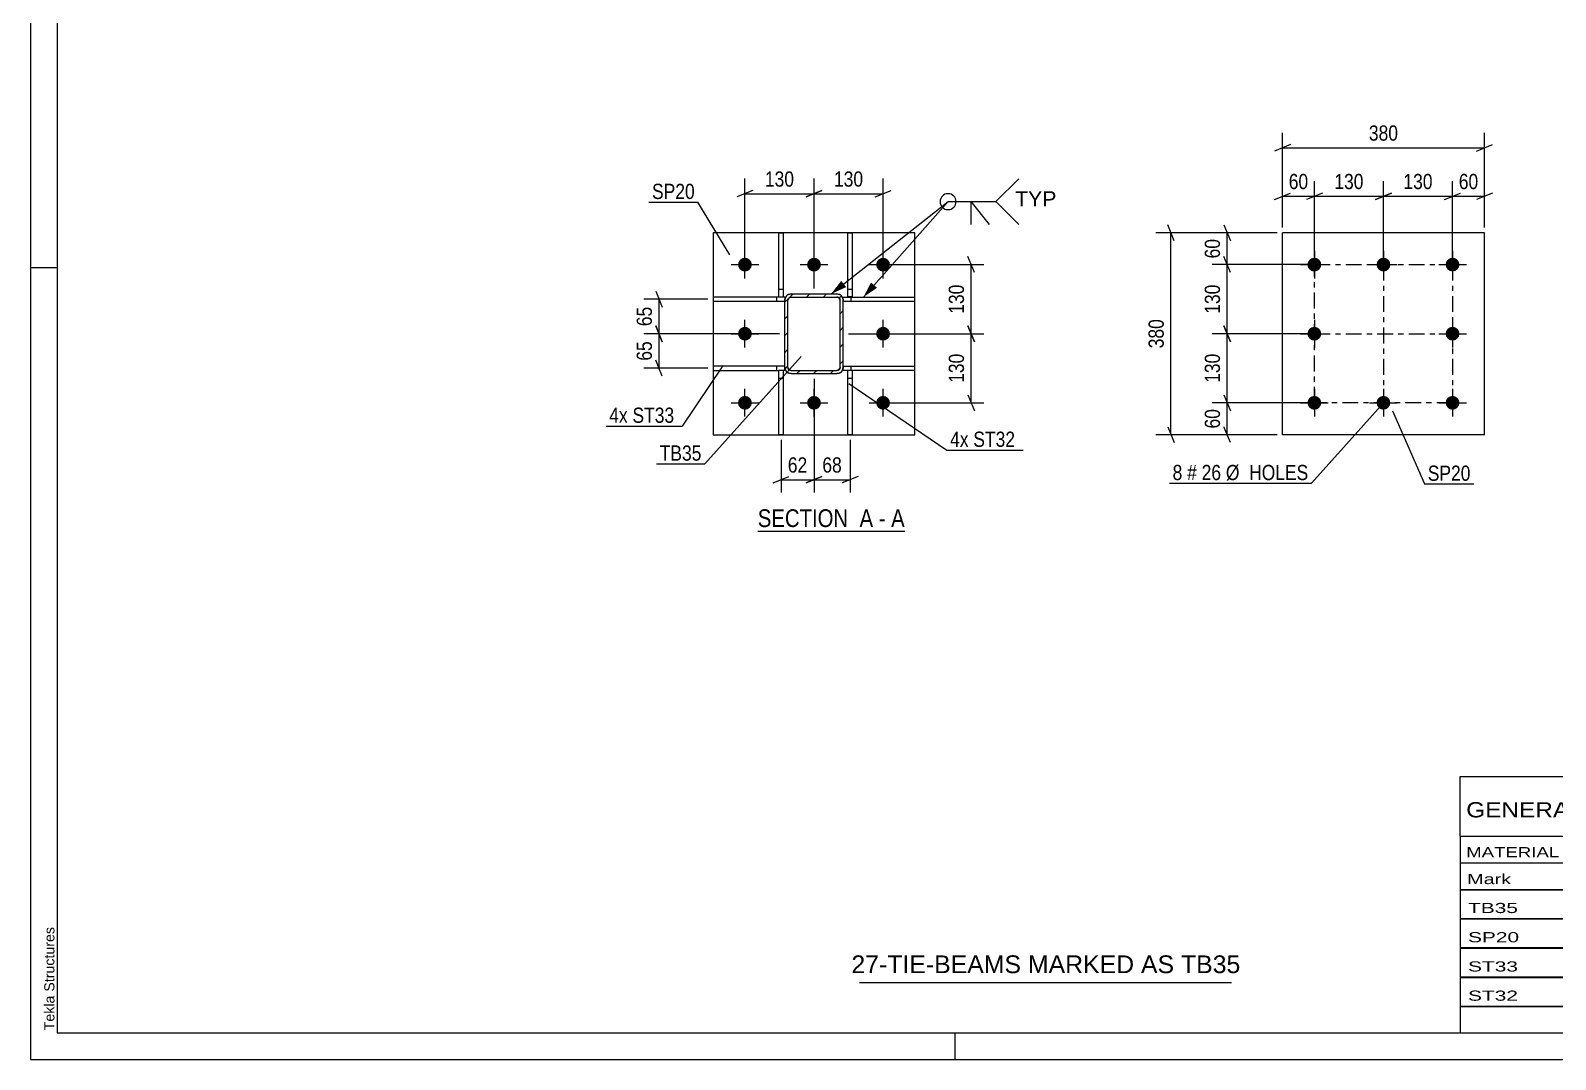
# Model space of a CAD drawing. Header units: millimetres. Extents: x 0 to 594, y 0 to 420.
# Drawn here: x 0 to 287, y 0 to 193.6 of the extents above; entities that cross this region are included whole.
import ezdxf

# ---------------------------------------------------------------- set-up
doc = ezdxf.new("R2010")
doc.units = ezdxf.units.MM
doc.linetypes.add('DXK_LINE_DOT2', pattern=[3.9198, 1.9599, -1.9599])
doc.linetypes.add('DXK_LINE_DOT3', pattern=[5.9187, 2.979, -0.9799, 0.9799, -0.9799])
doc.styles.add('Arial', font='ARIAL.TTF', dxfattribs={"height": 0.2})
doc.styles.add('Arial Narrow', font='ARIALN.TTF', dxfattribs={"height": 0.2})

# ---------------------------------------------------------------- blocks, each defined once
blk = doc.blocks.new('Unknown-580568547-1163')
at = {"color": 5, "linetype": 'Continuous'}
for p, q in [((0, 420), (0, 0)), ((5, 415), (5, 5)), ((5, 149), (0, 149)), ((5, 5), (589, 5)), ((174, 0), (174, 5)), ((0, 0), (594, 0))]:
    blk.add_line(p, q, dxfattribs=at)
at = {"color": 174, "linetype": 'Continuous', "style": 'Arial'}
blk.add_text('Tekla Structures', height=1.9102, rotation=90, dxfattribs=at).set_placement((4.5, 5.5))
blk = doc.blocks.new('Unknown-580568547-13 - 1405')
at = {"color": 6, "linetype": 'Continuous'}
blk.add_line((136.85, 99.45), (164.49, 99.45), dxfattribs=at)
at = {"color": 0, "linetype": 'Continuous'}
blk.add_wipeout([(154.95, 100.2), (154.95, 103.7), (136.85, 103.7), (136.85, 100.2)], dxfattribs=at)
at = {"color": 7, "linetype": 'Continuous', "style": 'Arial Narrow'}
blk.add_text('SECTION ', height=3.34, dxfattribs=at).set_placement((136.85, 100.2))
at = {"color": 0, "linetype": 'Continuous'}
blk.add_wipeout([(158.56, 100.2), (158.56, 103.7), (156, 103.7), (156, 100.2)], dxfattribs=at)
blk.add_wipeout([(160.89, 100.2), (160.89, 103.7), (159.61, 103.7), (159.61, 100.2)], dxfattribs=at)
at = {"color": 7, "linetype": 'Continuous', "style": 'Arial Narrow'}
blk.add_text('A', height=3.34, dxfattribs=at).set_placement((156, 100.2))
at = {"color": 0, "linetype": 'Continuous'}
blk.add_wipeout([(164.49, 100.2), (164.49, 103.7), (161.94, 103.7), (161.94, 100.2)], dxfattribs=at)
at = {"color": 7, "linetype": 'Continuous', "style": 'Arial Narrow'}
for s, p in [('A', (161.94, 100.2)), ('-', (159.61, 100.2))]:
    blk.add_text(s, height=3.34, dxfattribs=at).set_placement(p)
blk = doc.blocks.new('Part-580568547-1466 - 1405')
at = {"color": 2, "linetype": 'Continuous'}
for p, q in [((141.93, 143.48), (128.43, 143.48)), ((128.43, 143.48), (128.43, 142.68)), ((128.43, 142.68), (141.93, 142.68)), ((141.93, 143.48), (141.93, 142.88))]:
    blk.add_line(p, q, dxfattribs=at)
at = {"color": 7, "linetype": 'DXK_LINE_DOT2'}
for p, q in [((140.43, 142.68), (140.43, 143.48)), ((141.93, 142.68), (141.93, 142.88))]:
    blk.add_line(p, q, dxfattribs=at)
blk = doc.blocks.new('Part-580568547-1450 - 1405')
at = {"color": 2, "linetype": 'Continuous'}
for p, q in [((140.82, 143.49), (140.82, 155.58)), ((140.82, 155.58), (141.62, 155.58)), ((141.62, 155.58), (141.62, 143.49)), ((140.82, 143.49), (141.62, 143.49))]:
    blk.add_line(p, q, dxfattribs=at)
at = {"color": 7, "linetype": 'DXK_LINE_DOT2'}
blk.add_line((140.82, 144.99), (141.62, 144.99), dxfattribs=at)
blk = doc.blocks.new('Part-580568547-1442 - 1405')
at = {"color": 2, "linetype": 'Continuous'}
for p, q in [((140.82, 117.58), (140.82, 129.69)), ((140.82, 129.69), (141.62, 129.69)), ((141.62, 129.69), (141.62, 117.58)), ((141.62, 117.58), (140.82, 117.58))]:
    blk.add_line(p, q, dxfattribs=at)
at = {"color": 7, "linetype": 'DXK_LINE_DOT2'}
blk.add_line((140.82, 128.19), (141.62, 128.19), dxfattribs=at)
blk = doc.blocks.new('Part-580568547-1434 - 1405')
at = {"color": 2, "linetype": 'Continuous'}
for p, q in [((153.82, 117.58), (153.82, 129.69)), ((153.82, 129.69), (154.62, 129.69)), ((154.62, 129.69), (154.62, 117.58)), ((154.62, 117.58), (153.82, 117.58))]:
    blk.add_line(p, q, dxfattribs=at)
at = {"color": 7, "linetype": 'DXK_LINE_DOT2'}
blk.add_line((153.82, 128.19), (154.62, 128.19), dxfattribs=at)
blk = doc.blocks.new('Part-580568547-1476 - 1405')
at = {"color": 2, "linetype": 'Continuous'}
for p, q in [((141.93, 130.48), (128.43, 130.48)), ((128.43, 130.48), (128.43, 129.68)), ((128.43, 129.68), (140.82, 129.68)), ((141.93, 129.68), (141.62, 129.68)), ((141.93, 129.68), (141.93, 130.28))]:
    blk.add_line(p, q, dxfattribs=at)
at = {"color": 7, "linetype": 'DXK_LINE_DOT2'}
for p, q in [((140.43, 129.68), (140.43, 130.48)), ((141.62, 129.68), (140.82, 129.68)), ((141.93, 130.28), (141.93, 130.48))]:
    blk.add_line(p, q, dxfattribs=at)
blk = doc.blocks.new('Bolt-580568547-1445 - 1405')
at = {"linetype": 'Continuous'}
for points in [[(133.13, 149.58, -1), (135.73, 149.58, -1)], [(146.13, 149.58, -1), (148.73, 149.58, -1)], [(159.13, 149.58, -1), (161.73, 149.58, -1)], [(133.13, 136.58, -1), (135.73, 136.58, -1)], [(159.13, 136.58, -1), (161.73, 136.58, -1)], [(133.13, 123.58, -1), (135.73, 123.58, -1)], [(146.13, 123.58, -1), (148.73, 123.58, -1)], [(159.13, 123.58, -1), (161.73, 123.58, -1)]]:
    blk.add_hatch(color=1, dxfattribs=at).paths.add_polyline_path(points)
at = {"color": 1, "linetype": 'Continuous'}
for p, q in [((134.43, 146.98), (134.43, 152.18)), ((147.43, 146.98), (147.43, 152.18)), ((160.43, 146.98), (160.43, 152.18)), ((131.83, 149.58), (137.03, 149.58)), ((144.83, 149.58), (150.03, 149.58)), ((157.83, 149.58), (163.03, 149.58)), ((134.43, 133.98), (134.43, 139.18)), ((160.43, 133.98), (160.43, 139.18)), ((131.83, 136.58), (137.03, 136.58)), ((157.83, 136.58), (163.03, 136.58)), ((131.83, 123.58), (137.03, 123.58)), ((134.43, 120.98), (134.43, 126.18)), ((144.83, 123.58), (150.03, 123.58)), ((147.43, 120.98), (147.43, 126.18)), ((157.83, 123.58), (163.03, 123.58)), ((160.43, 120.98), (160.43, 126.18))]:
    blk.add_line(p, q, dxfattribs=at)
blk = doc.blocks.new('Part-580568547-1471 - 1405')
at = {"color": 2, "linetype": 'Continuous'}
for p, q in [((152.93, 142.87), (152.93, 143.48)), ((152.93, 143.48), (166.43, 143.48)), ((152.93, 142.68), (166.43, 142.68)), ((166.43, 142.68), (166.43, 143.48))]:
    blk.add_line(p, q, dxfattribs=at)
at = {"color": 7, "linetype": 'DXK_LINE_DOT2'}
for p, q in [((152.93, 142.87), (152.93, 142.68)), ((154.43, 142.68), (154.43, 143.48))]:
    blk.add_line(p, q, dxfattribs=at)
blk = doc.blocks.new('Part-580568547-1481 - 1405')
at = {"color": 2, "linetype": 'Continuous'}
for p, q in [((152.93, 130.48), (166.43, 130.48)), ((152.93, 129.68), (152.93, 130.28)), ((153.82, 129.68), (152.93, 129.68)), ((166.43, 129.68), (154.62, 129.68)), ((166.43, 129.68), (166.43, 130.48))]:
    blk.add_line(p, q, dxfattribs=at)
at = {"color": 7, "linetype": 'DXK_LINE_DOT2'}
for p, q in [((152.93, 130.28), (152.93, 130.48)), ((154.62, 129.68), (153.82, 129.68)), ((154.43, 129.68), (154.43, 130.48))]:
    blk.add_line(p, q, dxfattribs=at)
blk = doc.blocks.new('Part-580568547-1486 - 1405')
at = {"color": 2, "linetype": 'Continuous'}
for p, q in [((153.82, 143.49), (153.82, 155.58)), ((153.82, 155.58), (154.62, 155.58)), ((154.62, 155.58), (154.62, 143.49)), ((154.62, 143.49), (153.82, 143.49))]:
    blk.add_line(p, q, dxfattribs=at)
at = {"color": 7, "linetype": 'DXK_LINE_DOT2'}
blk.add_line((153.82, 144.99), (154.62, 144.99), dxfattribs=at)
blk = doc.blocks.new('Part-580568547-1505 - 1405')
at = {"linetype": 'Continuous'}
h = blk.add_hatch(dxfattribs=at)
h.set_pattern_fill('', scale=0.7, style=0, pattern_type=0)
h.set_pattern_definition([(45, (152.5806, 143.727), (-1.57154, 1.57154), [])])
h.paths.add_polyline_path([(152.84, 143.34), (152.58, 143.73), (152.19, 143.99), (151.73, 144.08), (143.13, 144.08), (142.67, 143.99), (142.28, 143.73), (142.02, 143.34), (141.93, 142.88), (141.93, 130.28), (142.02, 129.82), (142.28, 129.43), (142.67, 129.17), (143.13, 129.08), (151.73, 129.08), (152.19, 129.17), (152.58, 129.43), (152.84, 129.82), (152.93, 130.28), (152.93, 142.88)])
h.paths.add_polyline_path([(152.33, 130.28), (152.29, 130.05), (152.16, 129.85), (151.96, 129.72), (151.73, 129.68), (143.13, 129.68), (142.9, 129.72), (142.71, 129.85), (142.58, 130.05), (142.53, 130.28), (142.53, 142.88), (142.58, 143.11), (142.71, 143.3), (142.9, 143.43), (143.13, 143.48), (151.73, 143.48), (151.96, 143.43), (152.16, 143.3), (152.29, 143.11), (152.33, 142.88)])
at = {"color": 7, "linetype": 'DXK_LINE_DOT2'}
for p, q in [((142.67, 143.99), (143.13, 144.08)), ((143.13, 143.48), (142.9, 143.43)), ((143.13, 144.08), (151.73, 144.08)), ((143.13, 143.48), (151.73, 143.48)), ((151.73, 144.08), (152.19, 143.99)), ((151.96, 143.43), (151.73, 143.48)), ((141.93, 142.88), (142.02, 143.34)), ((141.93, 130.28), (141.93, 142.88)), ((142.58, 143.11), (142.53, 142.88)), ((142.53, 130.28), (142.53, 142.88)), ((142.71, 143.3), (142.58, 143.11)), ((142.9, 143.43), (142.71, 143.3)), ((152.16, 143.3), (151.96, 143.43)), ((152.29, 143.11), (152.16, 143.3)), ((152.33, 142.88), (152.29, 143.11)), ((152.33, 130.28), (152.33, 142.88)), ((152.84, 143.34), (152.93, 142.88)), ((152.93, 130.28), (152.93, 142.88)), ((142.02, 129.82), (141.93, 130.28)), ((142.53, 130.28), (142.58, 130.05)), ((142.58, 130.05), (142.71, 129.85)), ((143.13, 129.08), (142.67, 129.17)), ((142.71, 129.85), (142.9, 129.72)), ((142.9, 129.72), (143.13, 129.68)), ((143.13, 129.68), (151.73, 129.68)), ((151.73, 129.68), (151.96, 129.72)), ((152.19, 129.17), (151.73, 129.08)), ((151.96, 129.72), (152.16, 129.85)), ((152.16, 129.85), (152.29, 130.05)), ((152.29, 130.05), (152.33, 130.28)), ((152.93, 130.28), (152.84, 129.82)), ((143.13, 129.08), (151.73, 129.08))]:
    blk.add_line(p, q, dxfattribs=at)
at = {"color": 2, "linetype": 'Continuous'}
for p, q in [((143.13, 144.08), (142.67, 143.99)), ((142.9, 143.43), (143.13, 143.48)), ((143.13, 144.08), (151.73, 144.08)), ((143.13, 143.48), (151.73, 143.48)), ((152.19, 143.99), (151.73, 144.08)), ((151.73, 143.48), (151.96, 143.43)), ((142.02, 143.34), (141.93, 142.88)), ((141.93, 130.28), (141.93, 142.88)), ((142.53, 142.88), (142.58, 143.11)), ((142.53, 130.28), (142.53, 142.88)), ((142.58, 143.11), (142.71, 143.3)), ((142.71, 143.3), (142.9, 143.43)), ((151.96, 143.43), (152.16, 143.3)), ((152.16, 143.3), (152.29, 143.11)), ((152.29, 143.11), (152.33, 142.88)), ((152.33, 130.28), (152.33, 142.88)), ((152.93, 142.88), (152.84, 143.34)), ((152.93, 130.28), (152.93, 142.88)), ((141.93, 130.28), (142.02, 129.82)), ((142.58, 130.05), (142.53, 130.28)), ((142.71, 129.85), (142.58, 130.05)), ((142.67, 129.17), (143.13, 129.08)), ((142.9, 129.72), (142.71, 129.85)), ((143.13, 129.68), (142.9, 129.72)), ((143.13, 129.68), (151.73, 129.68)), ((151.96, 129.72), (151.73, 129.68)), ((151.73, 129.08), (152.19, 129.17)), ((152.16, 129.85), (151.96, 129.72)), ((152.29, 130.05), (152.16, 129.85)), ((152.33, 130.28), (152.29, 130.05)), ((152.84, 129.82), (152.93, 130.28)), ((143.13, 129.08), (151.73, 129.08))]:
    blk.add_line(p, q, dxfattribs=at)
at = {"color": 7, "linetype": 'DXK_LINE_DOT2'}
for centre, start, end in [((143.13, 142.88), 112.5, 157.5), ((151.73, 142.88), 22.5, 67.5), ((143.13, 130.28), 202.5, 247.5), ((151.73, 130.28), 292.5, 337.5)]:
    blk.add_arc(centre, 1.2, start, end, dxfattribs=at)
at = {"color": 2, "linetype": 'Continuous'}
for centre, start, end in [((143.13, 142.88), 112.5, 157.5), ((151.73, 142.88), 22.5, 67.5), ((143.13, 130.28), 202.5, 247.5), ((151.73, 130.28), 292.5, 337.5)]:
    blk.add_arc(centre, 1.2, start, end, dxfattribs=at)
blk = doc.blocks.new('Part-580568547-1520 - 1405')
at = {"color": 2, "linetype": 'Continuous'}
for p, q in [((166.43, 155.58), (128.43, 155.58)), ((128.43, 155.58), (128.43, 117.58)), ((166.43, 117.58), (166.43, 155.58)), ((128.43, 117.58), (166.43, 117.58))]:
    blk.add_line(p, q, dxfattribs=at)
blk = doc.blocks.new('Bolt-580568547-2206 - 2144')
at = {"linetype": 'Continuous'}
for points in [[(241.58, 150.88, -1), (241.58, 148.28, -1)], [(254.58, 150.88, -1), (254.58, 148.28, -1)], [(267.58, 150.88, -1), (267.58, 148.28, -1)], [(241.58, 137.88, -1), (241.58, 135.28, -1)], [(267.58, 137.88, -1), (267.58, 135.28, -1)], [(241.58, 124.88, -1), (241.58, 122.28, -1)], [(254.58, 124.88, -1), (254.58, 122.28, -1)], [(267.58, 124.88, -1), (267.58, 122.28, -1)]]:
    blk.add_hatch(color=1, dxfattribs=at).paths.add_polyline_path(points)
at = {"color": 1, "linetype": 'Continuous'}
for p, q in [((241.58, 152.18), (241.58, 146.98)), ((254.58, 152.18), (254.58, 146.98)), ((267.58, 152.18), (267.58, 146.98)), ((238.98, 149.58), (244.18, 149.58)), ((251.98, 149.58), (257.18, 149.58)), ((264.98, 149.58), (270.18, 149.58)), ((241.58, 139.18), (241.58, 133.98)), ((267.58, 139.18), (267.58, 133.98)), ((238.98, 136.58), (244.18, 136.58)), ((264.98, 136.58), (270.18, 136.58)), ((238.98, 123.58), (244.18, 123.58)), ((241.58, 126.18), (241.58, 120.98)), ((251.98, 123.58), (257.18, 123.58)), ((254.58, 126.18), (254.58, 120.98)), ((264.98, 123.58), (270.18, 123.58)), ((267.58, 126.18), (267.58, 120.98))]:
    blk.add_line(p, q, dxfattribs=at)
blk = doc.blocks.new('Part-580568547-2211 - 2144')
at = {"color": 2, "linetype": 'Continuous'}
for p, q in [((273.58, 155.58), (235.58, 155.58)), ((235.58, 117.58), (235.58, 155.58)), ((273.58, 117.58), (273.58, 155.58)), ((273.58, 117.58), (235.58, 117.58))]:
    blk.add_line(p, q, dxfattribs=at)
blk = doc.blocks.new('Rectangle-580568547-2299 - 2144')
at = {"color": 1, "linetype": 'DXK_LINE_DOT3'}
blk.add_lwpolyline([(241.58, 149.58), (267.58, 149.58), (267.58, 123.58), (241.58, 123.58), (241.58, 149.58)], close=True, dxfattribs=at)
blk = doc.blocks.new('Line-580568547-2284 - 2144')
at = {"color": 1, "linetype": 'DXK_LINE_DOT3'}
blk.add_line((241.58, 136.58), (267.58, 136.58), dxfattribs=at)
blk = doc.blocks.new('Line-580568547-2292 - 2144')
at = {"color": 1, "linetype": 'DXK_LINE_DOT3'}
blk.add_line((254.58, 149.58), (254.58, 123.58), dxfattribs=at)
blk = doc.blocks.new('StraightDimension-580568547-1583 - 1405')
at = {"color": 7, "linetype": 'Continuous'}
for p, q in [((147.43, 145.08), (147.43, 165.76)), ((160.43, 150.58), (160.43, 165.76)), ((148.93, 163.51), (145.93, 162.31)), ((147.43, 162.91), (160.43, 162.91)), ((158.93, 162.31), (161.93, 163.51))]:
    blk.add_line(p, q, dxfattribs=at)
at = {"color": 0}
blk.add_wipeout([(157.27, 163.66), (157.27, 167.86), (150.59, 167.86), (150.59, 163.66)], dxfattribs=at)
at = {"color": 3, "style": 'Arial Narrow'}
blk.add_text('130', height=2.863, dxfattribs=at).set_placement((151.19, 164.26))
blk = doc.blocks.new('StraightDimension-580568547-1522 - 1405')
at = {"color": 7, "linetype": 'Continuous'}
for p, q in [((147.43, 128.08), (147.43, 106.7)), ((141.22, 116.58), (141.22, 106.7)), ((139.72, 108.5), (142.72, 109.7)), ((141.22, 109.1), (147.43, 109.1)), ((148.93, 109.7), (145.93, 108.5))]:
    blk.add_line(p, q, dxfattribs=at)
at = {"color": 0}
blk.add_wipeout([(146.75, 109.85), (146.75, 114.05), (141.9, 114.05), (141.9, 109.85)], dxfattribs=at)
at = {"color": 3, "style": 'Arial Narrow'}
blk.add_text('62', height=2.863, dxfattribs=at).set_placement((142.5, 110.45))
blk = doc.blocks.new('StraightDimension-580568547-1533 - 1405')
at = {"color": 7, "linetype": 'Continuous'}
for p, q in [((147.43, 128.08), (147.43, 106.7)), ((154.22, 116.58), (154.22, 106.7)), ((145.93, 108.5), (148.93, 109.7)), ((147.43, 109.1), (154.22, 109.1)), ((155.72, 109.7), (152.72, 108.5))]:
    blk.add_line(p, q, dxfattribs=at)
at = {"color": 0}
blk.add_wipeout([(153.25, 109.85), (153.25, 114.05), (148.4, 114.05), (148.4, 109.85)], dxfattribs=at)
at = {"color": 3, "style": 'Arial Narrow'}
blk.add_text('68', height=2.863, dxfattribs=at).set_placement((149, 110.45))
blk = doc.blocks.new('StraightDimension-580568547-1541 - 1405')
at = {"color": 7, "linetype": 'Continuous'}
for p, q in [((117.68, 144.58), (118.88, 141.58)), ((127.43, 143.08), (115.43, 143.08)), ((118.28, 136.58), (118.28, 143.08)), ((118.88, 135.08), (117.68, 138.08)), ((140.93, 136.58), (115.43, 136.58))]:
    blk.add_line(p, q, dxfattribs=at)
at = {"color": 0}
blk.add_wipeout([(117.53, 142.26), (113.33, 142.26), (113.33, 137.4), (117.53, 137.4)], dxfattribs=at)
at = {"color": 3, "style": 'Arial Narrow'}
blk.add_text('65', height=2.863, rotation=90.0002, dxfattribs=at).set_placement((116.93, 138))
blk = doc.blocks.new('StraightDimension-580568547-1551 - 1405')
at = {"color": 7, "linetype": 'Continuous'}
for p, q in [((117.68, 138.08), (118.88, 135.08)), ((140.93, 136.58), (115.43, 136.58)), ((118.28, 130.08), (118.28, 136.58)), ((127.43, 130.08), (115.43, 130.08)), ((118.88, 128.58), (117.68, 131.58))]:
    blk.add_line(p, q, dxfattribs=at)
at = {"color": 0}
blk.add_wipeout([(117.53, 135.76), (113.33, 135.76), (113.33, 130.9), (117.53, 130.9)], dxfattribs=at)
at = {"color": 3, "style": 'Arial Narrow'}
blk.add_text('65', height=2.863, rotation=90.0002, dxfattribs=at).set_placement((116.93, 131.5))
blk = doc.blocks.new('StraightDimension-580568547-1558 - 1405')
at = {"color": 7, "linetype": 'Continuous'}
for p, q in [((161.43, 149.58), (179.4, 149.58)), ((177.6, 148.08), (176.4, 151.08)), ((177, 136.58), (177, 149.58)), ((176.4, 138.08), (177.6, 135.08)), ((153.93, 136.58), (179.4, 136.58))]:
    blk.add_line(p, q, dxfattribs=at)
at = {"color": 0}
blk.add_wipeout([(176.25, 146.42), (172.05, 146.42), (172.05, 139.74), (176.25, 139.74)], dxfattribs=at)
at = {"color": 3, "style": 'Arial Narrow'}
blk.add_text('130', height=2.863, rotation=90.0002, dxfattribs=at).set_placement((175.65, 140.34))
blk = doc.blocks.new('StraightDimension-580568547-1572 - 1405')
at = {"color": 7, "linetype": 'Continuous'}
for p, q in [((177.6, 135.08), (176.4, 138.08)), ((153.93, 136.58), (179.4, 136.58)), ((177, 123.58), (177, 136.58)), ((161.43, 123.58), (179.4, 123.58)), ((176.4, 125.08), (177.6, 122.08))]:
    blk.add_line(p, q, dxfattribs=at)
at = {"color": 0}
blk.add_wipeout([(176.25, 133.42), (172.05, 133.42), (172.05, 126.74), (176.25, 126.74)], dxfattribs=at)
at = {"color": 3, "style": 'Arial Narrow'}
blk.add_text('130', height=2.863, rotation=90.0002, dxfattribs=at).set_placement((175.65, 127.34))
blk = doc.blocks.new('StraightDimension-580568547-1593 - 1405')
at = {"color": 7, "linetype": 'Continuous'}
for p, q in [((134.43, 150.58), (134.43, 165.76)), ((147.43, 145.08), (147.43, 165.76)), ((135.93, 163.51), (132.93, 162.31)), ((134.43, 162.91), (147.43, 162.91)), ((145.93, 162.31), (148.93, 163.51))]:
    blk.add_line(p, q, dxfattribs=at)
at = {"color": 0}
blk.add_wipeout([(144.27, 163.66), (144.27, 167.86), (137.59, 167.86), (137.59, 163.66)], dxfattribs=at)
at = {"color": 3, "style": 'Arial Narrow'}
blk.add_text('130', height=2.863, dxfattribs=at).set_placement((138.19, 164.26))
blk = doc.blocks.new('StraightDimension-580568547-2270 - 2144')
at = {"color": 7, "linetype": 'Continuous'}
for p, q in [((234.58, 155.58), (222.32, 155.58)), ((224.57, 157.08), (225.77, 154.08)), ((225.17, 149.58), (225.17, 155.58)), ((240.58, 149.58), (222.32, 149.58)), ((225.77, 148.08), (224.57, 151.08))]:
    blk.add_line(p, q, dxfattribs=at)
at = {"color": 0}
blk.add_wipeout([(224.42, 155.01), (220.22, 155.01), (220.22, 150.15), (224.42, 150.15)], dxfattribs=at)
at = {"color": 3, "style": 'Arial Narrow'}
blk.add_text('60', height=2.863, rotation=90.0002, dxfattribs=at).set_placement((223.82, 150.75))
blk = doc.blocks.new('StraightDimension-580568547-2213 - 2144')
at = {"color": 7, "linetype": 'Continuous'}
for p, q in [((234.58, 155.58), (211.74, 155.58)), ((215.19, 154.08), (213.99, 157.08)), ((214.59, 117.58), (214.59, 155.58)), ((213.99, 119.08), (215.19, 116.08)), ((234.58, 117.58), (211.74, 117.58))]:
    blk.add_line(p, q, dxfattribs=at)
at = {"color": 0}
blk.add_wipeout([(213.84, 139.92), (209.64, 139.92), (209.64, 133.24), (213.84, 133.24)], dxfattribs=at)
at = {"color": 3, "style": 'Arial Narrow'}
blk.add_text('380', height=2.863, rotation=90.0002, dxfattribs=at).set_placement((213.24, 133.84))
blk = doc.blocks.new('StraightDimension-580568547-2224 - 2144')
at = {"color": 7, "linetype": 'Continuous'}
for p, q in [((267.58, 150.58), (267.58, 165.29)), ((273.58, 156.58), (273.58, 165.29)), ((266.08, 161.84), (269.08, 163.04)), ((267.58, 162.44), (273.58, 162.44)), ((275.08, 163.04), (272.08, 161.84))]:
    blk.add_line(p, q, dxfattribs=at)
at = {"color": 0}
blk.add_wipeout([(273.01, 163.19), (273.01, 167.39), (268.16, 167.39), (268.16, 163.19)], dxfattribs=at)
at = {"color": 3, "style": 'Arial Narrow'}
blk.add_text('60', height=2.863, dxfattribs=at).set_placement((268.76, 163.79))
blk = doc.blocks.new('StraightDimension-580568547-2234 - 2144')
at = {"color": 7, "linetype": 'Continuous'}
for p, q in [((235.58, 156.58), (235.58, 165.29)), ((241.58, 150.58), (241.58, 165.29)), ((234.08, 161.84), (237.08, 163.04)), ((235.58, 162.44), (241.58, 162.44)), ((243.08, 163.04), (240.08, 161.84))]:
    blk.add_line(p, q, dxfattribs=at)
at = {"color": 0}
blk.add_wipeout([(241.01, 163.19), (241.01, 167.39), (236.16, 167.39), (236.16, 163.19)], dxfattribs=at)
at = {"color": 3, "style": 'Arial Narrow'}
blk.add_text('60', height=2.863, dxfattribs=at).set_placement((236.76, 163.79))
blk = doc.blocks.new('StraightDimension-580568547-2249 - 2144')
at = {"color": 7, "linetype": 'Continuous'}
for p, q in [((235.58, 156.58), (235.58, 174.41)), ((273.58, 156.58), (273.58, 174.41)), ((237.08, 172.16), (234.08, 170.96)), ((235.58, 171.56), (273.58, 171.56)), ((272.08, 170.96), (275.08, 172.16))]:
    blk.add_line(p, q, dxfattribs=at)
at = {"color": 0}
blk.add_wipeout([(257.93, 172.31), (257.93, 176.51), (251.24, 176.51), (251.24, 172.31)], dxfattribs=at)
at = {"color": 3, "style": 'Arial Narrow'}
blk.add_text('380', height=2.863, dxfattribs=at).set_placement((251.84, 172.91))
blk = doc.blocks.new('StraightDimension-580568547-2260 - 2144')
at = {"color": 7, "linetype": 'Continuous'}
for p, q in [((240.58, 123.58), (222.32, 123.58)), ((224.57, 125.08), (225.77, 122.08)), ((225.17, 117.58), (225.17, 123.58)), ((225.77, 116.08), (224.57, 119.08)), ((234.58, 117.58), (222.32, 117.58))]:
    blk.add_line(p, q, dxfattribs=at)
at = {"color": 0}
blk.add_wipeout([(224.42, 123.01), (220.22, 123.01), (220.22, 118.15), (224.42, 118.15)], dxfattribs=at)
at = {"color": 3, "style": 'Arial Narrow'}
blk.add_text('60', height=2.863, rotation=90.0002, dxfattribs=at).set_placement((223.82, 118.75))
blk = doc.blocks.new('StraightDimension-580568547-3048 - 2144')
at = {"color": 7, "linetype": 'Continuous'}
for p, q in [((241.58, 150.58), (241.58, 165.29)), ((254.58, 150.58), (254.58, 165.29)), ((243.08, 163.04), (240.08, 161.84)), ((241.58, 162.44), (254.58, 162.44)), ((253.08, 161.84), (256.08, 163.04))]:
    blk.add_line(p, q, dxfattribs=at)
at = {"color": 0}
blk.add_wipeout([(251.43, 163.19), (251.43, 167.39), (244.74, 167.39), (244.74, 163.19)], dxfattribs=at)
at = {"color": 3, "style": 'Arial Narrow'}
blk.add_text('130', height=2.863, dxfattribs=at).set_placement((245.34, 163.79))
blk = doc.blocks.new('StraightDimension-580568547-3050 - 2144')
at = {"color": 7, "linetype": 'Continuous'}
for p, q in [((254.58, 150.58), (254.58, 165.29)), ((267.58, 150.58), (267.58, 165.29)), ((256.08, 163.04), (253.08, 161.84)), ((254.58, 162.44), (267.58, 162.44)), ((266.08, 161.84), (269.08, 163.04))]:
    blk.add_line(p, q, dxfattribs=at)
at = {"color": 0}
blk.add_wipeout([(264.43, 163.19), (264.43, 167.39), (257.74, 167.39), (257.74, 163.19)], dxfattribs=at)
at = {"color": 3, "style": 'Arial Narrow'}
blk.add_text('130', height=2.863, dxfattribs=at).set_placement((258.34, 163.79))
blk = doc.blocks.new('StraightDimension-580568547-3070 - 2144')
at = {"color": 7, "linetype": 'Continuous'}
for p, q in [((225.77, 135.08), (224.57, 138.08)), ((240.58, 136.58), (222.32, 136.58)), ((225.17, 123.58), (225.17, 136.58)), ((240.58, 123.58), (222.32, 123.58)), ((224.57, 125.08), (225.77, 122.08))]:
    blk.add_line(p, q, dxfattribs=at)
at = {"color": 0}
blk.add_wipeout([(224.42, 133.42), (220.22, 133.42), (220.22, 126.74), (224.42, 126.74)], dxfattribs=at)
at = {"color": 3, "style": 'Arial Narrow'}
blk.add_text('130', height=2.863, rotation=90.0002, dxfattribs=at).set_placement((223.82, 127.34))
blk = doc.blocks.new('StraightDimension-580568547-3072 - 2144')
at = {"color": 7, "linetype": 'Continuous'}
for p, q in [((240.58, 149.58), (222.32, 149.58)), ((225.77, 148.08), (224.57, 151.08)), ((225.17, 136.58), (225.17, 149.58)), ((224.57, 138.08), (225.77, 135.08)), ((240.58, 136.58), (222.32, 136.58))]:
    blk.add_line(p, q, dxfattribs=at)
at = {"color": 0}
blk.add_wipeout([(224.42, 146.42), (220.22, 146.42), (220.22, 139.74), (224.42, 139.74)], dxfattribs=at)
at = {"color": 3, "style": 'Arial Narrow'}
blk.add_text('130', height=2.863, rotation=90.0002, dxfattribs=at).set_placement((223.82, 140.34))
blk = doc.blocks.new('Unknown-580568547-3364')
at = {"color": 7, "linetype": 'Continuous'}
blk.add_line((156, 14.5), (226, 14.5), dxfattribs=at)
at = {"color": 7, "style": 'Arial'}
blk.add_text('27-TIE-BEAMS MARKED AS TB35', height=3.3427734, dxfattribs=at).set_placement((154.46875, 16.25))
blk = doc.blocks.new('Unknown-580568547-3363')
at = {"color": 7, "linetype": 'Continuous'}
for p, q in [((269, 53.25), (429, 53.25)), ((269, 42), (269, 53.25)), ((429, 53.25), (429, 42)), ((269, 42), (429, 42)), ((269, 42), (269, 37)), ((429, 42), (429, 37)), ((269, 37), (429, 37)), ((269, 37), (269, 32)), ((293, 37), (293, 32)), ((328.5, 37), (328.5, 32)), ((354.5, 37), (354.5, 32)), ((367.5, 37), (367.5, 32)), ((385, 37), (385, 32)), ((407, 37), (407, 32)), ((429, 37), (429, 32)), ((269, 32), (429, 32)), ((269, 31.95), (269, 26.55)), ((269, 31.95), (429, 31.95)), ((293, 32), (293, 26.5)), ((328.5, 32), (328.5, 26.5)), ((354.5, 32), (354.5, 26.5)), ((367.5, 32), (367.5, 26.5)), ((385, 32), (385, 26.5)), ((407, 32), (407, 26.5)), ((429, 31.95), (429, 26.55)), ((269, 26.55), (429, 26.55)), ((269, 26.45), (269, 21.05)), ((269, 26.45), (429, 26.45)), ((293, 26.5), (293, 21)), ((328.5, 26.5), (328.5, 21)), ((354.5, 26.5), (354.5, 21)), ((367.5, 26.5), (367.5, 21)), ((385, 26.5), (385, 21)), ((407, 26.5), (407, 21)), ((429, 26.45), (429, 21.05)), ((269, 21.05), (429, 21.05)), ((269, 20.95), (269, 15.55)), ((269, 20.95), (429, 20.95)), ((293, 21), (293, 15.5)), ((328.5, 21), (328.5, 15.5)), ((354.5, 21), (354.5, 15.5)), ((367.5, 21), (367.5, 15.5)), ((385, 21), (385, 15.5)), ((407, 21), (407, 15.5)), ((429, 20.95), (429, 15.55)), ((269, 15.55), (429, 15.55)), ((269, 15.45), (269, 10.05)), ((269, 15.45), (429, 15.45)), ((293, 15.5), (293, 10)), ((328.5, 15.5), (328.5, 10)), ((354.5, 15.5), (354.5, 10)), ((367.5, 15.5), (367.5, 10)), ((385, 15.5), (385, 10)), ((407, 15.5), (407, 10)), ((429, 15.45), (429, 10.05)), ((269, 10.05), (429, 10.05)), ((269, 10), (429, 10)), ((269, 10), (269, 5)), ((385, 10), (385, 5)), ((407, 10), (407, 5)), ((429, 10), (429, 5)), ((269, 5), (429, 5))]:
    blk.add_line(p, q, dxfattribs=at)
at = {"color": 7, "style": 'Arial Narrow'}
for s, height, width, p in [('GENERAL NOTES & WELD DETAILS :', 2.8633, 1.4, (270.15, 45.56)), ('REFER TYP DRAWING TYP-01', 1.9089, 1.6, (353.7, 45.66)), ("MATERIAL LIST FOR ASSEMBLY MK'D", 1.9089, 1.6, (270.15, 38.06)), ('TB35', 1.909, 1.794707, (364.1, 37.97)), ('27', 1.909, 1.794707, (389.99, 38.06)), ('No. Required', 1.9089, 1.6, (400.41, 38.06)), ('Mark', 1.909, 1.7, (270.34, 33)), ('Profile', 1.909, 1.7, (303.41, 33)), ('Material', 1.909, 1.7, (333.54, 33.06)), ('No.', 1.909, 1.7, (358.5, 33.06)), ('Length', 1.909, 1.7, (369, 33.06)), ('Area', 1.909, 1.7, (391.5, 33.06)), ('Weight', 1.909, 1.7, (411, 33.06))]:
    blk.add_text(s, height=height, dxfattribs=dict(at, width=width)).set_placement(p)
at = {"color": 7, "linetype": 'Continuous', "style": 'Arial Narrow'}
for s, height, width, p in [('TB35', 1.909, 1.794707, (270.5, 27.56)), ('RHS150*110*6', 1.9089, 1.794707, (295, 27.56)), ('E350', 1.909, 1.794707, (334.74, 27.56)), ('1', 1.91, 1.794707, (358.86, 27.56)), ('2922', 1.909, 1.794707, (371.58, 27.56)), ('1.5', 1.909, 1.794707, (395.32, 27.56)), ('68.3', 1.909, 1.794707, (414.14, 27.56)), ('SP20', 1.909, 1.794707, (270.5, 22.06)), ('PL20*380', 1.909, 1.794707, (295, 22.06)), ('E350', 1.909, 1.794707, (334.74, 22.06)), ('2', 1.91, 1.794707, (358.86, 22.06)), ('380', 1.909, 1.794707, (373.77, 22.06)), ('0.3', 1.909, 1.794707, (395.32, 22.06)), ('45.3', 1.909, 1.794707, (414.14, 22.06)), ('ST33', 1.909, 1.794707, (270.5, 16.56)), ('PL8*100', 1.909, 1.794707, (295, 16.56)), ('E350', 1.909, 1.794707, (334.74, 16.56)), ('8', 1.91, 1.794707, (358.86, 16.56)), ('135', 1.909, 1.794707, (373.77, 16.56)), ('0.0', 1.909, 1.794707, (395.32, 16.56)), ('3.3', 1.909, 1.794707, (416.33, 16.56)), ('ST32', 1.909, 1.794707, (270.5, 11.06)), ('PL8*100', 1.909, 1.794707, (295, 11.06)), ('E350', 1.909, 1.794707, (334.74, 11.06)), ('8', 1.91, 1.794707, (358.86, 11.06)), ('121', 1.909, 1.794707, (373.77, 11.06)), ('0.0', 1.909, 1.794707, (395.32, 11.06)), ('3.0', 1.909, 1.794707, (416.33, 11.06)), ('Total', 1.909, 1.7, (371.33, 6.5)), ('2.4', 1.909, 1.794707, (394.83, 6.5)), ('119.9', 1.909, 1.794707, (411.96, 6.5))]:
    blk.add_text(s, height=height, dxfattribs=dict(at, width=width)).set_placement(p)
blk = doc.blocks.new('Mark-580568547-1501 - 1405')
at = {"color": 0}
blk.add_wipeout([(126.26, 112.69), (126.26, 115.69), (118.4, 115.69), (118.4, 112.69)], dxfattribs=at)
blk.add_wipeout([(126.26, 112.69), (126.26, 115.69), (118.4, 115.69), (118.4, 112.69)], dxfattribs=at)
at = {"color": 30, "linetype": 'Continuous'}
for p in [(145.02, 132.27), (117.8, 112.09)]:
    blk.add_line(p, (126.86, 112.09), dxfattribs=at)
at = {"color": 3, "style": 'Arial Narrow'}
blk.add_text('TB35', height=2.863, dxfattribs=at).set_placement((118.4, 112.69))
blk = doc.blocks.new('Mark-580568547-1516 - 1405')
at = {"color": 0}
blk.add_wipeout([(124.99, 161.93), (124.99, 164.93), (116.95, 164.93), (116.95, 161.93)], dxfattribs=at)
blk.add_wipeout([(124.99, 161.93), (124.99, 164.93), (116.95, 164.93), (116.95, 161.93)], dxfattribs=at)
at = {"color": 30, "linetype": 'Continuous'}
for p in [(116.35, 161.33), (131.61, 151.4)]:
    blk.add_line(p, (125.59, 161.33), dxfattribs=at)
at = {"color": 3, "style": 'Arial Narrow'}
blk.add_text('SP20', height=2.863, dxfattribs=at).set_placement((116.95, 161.93))
blk = doc.blocks.new('WeldMark-580568547-1602 - 1405')
at = {"linetype": 'Continuous'}
for points in [[(153.48, 145.35), (150.66, 144.08), (152.55, 146.53)], [(159.28, 145.22), (156.73, 143.48), (158.16, 146.22)]]:
    blk.add_hatch(color=30, dxfattribs=at).paths.add_polyline_path(points)
at = {"color": 30, "linetype": 'Continuous'}
for p, q in [((150.66, 144.08), (172.66, 161.43)), ((156.73, 143.48), (172.66, 161.43)), ((172.66, 161.43), (181.66, 161.43))]:
    blk.add_line(p, q, dxfattribs=at)
at = {"color": 3, "linetype": 'Continuous'}
for q in [(180.38, 157.15), (176.95, 157.15)]:
    blk.add_line((176.95, 161.43), q, dxfattribs=at)
for start, end in [(90, 270), (270, 90)]:
    blk.add_arc((172.66, 161.43), 1.5, start, end, dxfattribs=at)
at = {"color": 0, "linetype": 'Continuous'}
blk.add_wipeout([(193.04, 160.53), (193.04, 163.53), (185.26, 163.53), (185.26, 160.53)], dxfattribs=at)
blk.add_wipeout([(193.04, 160.53), (193.04, 163.53), (185.26, 163.53), (185.26, 160.53)], dxfattribs=at)
at = {"color": 3, "linetype": 'Continuous'}
for q in [(185.95, 165.72), (185.95, 157.15)]:
    blk.add_line((181.66, 161.43), q, dxfattribs=at)
at = {"color": 3, "linetype": 'Continuous', "style": 'Arial'}
blk.add_text('TYP', height=2.865, dxfattribs=at).set_placement((185.26, 160.53))
blk = doc.blocks.new('MarkSet-580568547-1653 - 1405')
at = {"color": 0}
blk.add_wipeout([(176.51, 115.29), (176.51, 118.29), (173.04, 118.29), (173.04, 115.29)], dxfattribs=at)
blk.add_wipeout([(176.51, 115.29), (176.51, 118.29), (173.04, 118.29), (173.04, 115.29)], dxfattribs=at)
at = {"color": 30, "linetype": 'Continuous'}
blk.add_line((154.01, 127.23), (172.44, 114.69), dxfattribs=at)
at = {"color": 0}
blk.add_wipeout([(185.26, 115.29), (185.26, 118.29), (177.41, 118.29), (177.41, 115.29)], dxfattribs=at)
blk.add_wipeout([(185.26, 115.29), (185.26, 118.29), (177.41, 118.29), (177.41, 115.29)], dxfattribs=at)
at = {"color": 30, "linetype": 'Continuous'}
blk.add_line((172.44, 114.69), (186.76, 114.69), dxfattribs=at)
at = {"color": 3, "style": 'Arial Narrow'}
for s, p in [('4x', (173.04, 115.29)), ('ST32', (177.41, 115.29))]:
    blk.add_text(s, height=2.863, dxfattribs=at).set_placement(p)
blk = doc.blocks.new('MarkSet-580568547-1683 - 1405')
at = {"color": 30, "linetype": 'Continuous'}
blk.add_line((130.2, 130.48), (122.63, 119.21), dxfattribs=at)
at = {"color": 0}
blk.add_wipeout([(112.37, 119.81), (112.37, 122.81), (108.9, 122.81), (108.9, 119.81)], dxfattribs=at)
blk.add_wipeout([(112.37, 119.81), (112.37, 122.81), (108.9, 122.81), (108.9, 119.81)], dxfattribs=at)
blk.add_wipeout([(121.13, 119.81), (121.13, 122.81), (113.27, 122.81), (113.27, 119.81)], dxfattribs=at)
blk.add_wipeout([(121.13, 119.81), (121.13, 122.81), (113.27, 122.81), (113.27, 119.81)], dxfattribs=at)
at = {"color": 30, "linetype": 'Continuous'}
blk.add_line((108.3, 119.21), (122.63, 119.21), dxfattribs=at)
at = {"color": 3, "style": 'Arial Narrow'}
for s, p in [('4x', (108.9, 119.81)), ('ST33', (113.27, 119.81))]:
    blk.add_text(s, height=2.863, dxfattribs=at).set_placement(p)
blk = doc.blocks.new('Mark-580568547-2202 - 2144')
at = {"color": 0}
blk.add_wipeout([(216.74, 109.03), (216.74, 112.03), (214.91, 112.03), (214.91, 109.03)], dxfattribs=at)
blk.add_wipeout([(216.74, 109.03), (216.74, 112.03), (214.91, 112.03), (214.91, 109.03)], dxfattribs=at)
blk.add_wipeout([(219.47, 109.03), (219.47, 112.03), (217.64, 112.03), (217.64, 109.03)], dxfattribs=at)
blk.add_wipeout([(219.47, 109.03), (219.47, 112.03), (217.64, 112.03), (217.64, 109.03)], dxfattribs=at)
at = {"color": 3, "style": 'Arial Narrow'}
blk.add_text('8', height=2.86, dxfattribs=at).set_placement((214.91, 109.03))
at = {"color": 0}
blk.add_wipeout([(224.03, 109.03), (224.03, 112.03), (220.37, 112.03), (220.37, 109.03)], dxfattribs=at)
blk.add_wipeout([(224.03, 109.03), (224.03, 112.03), (220.37, 112.03), (220.37, 109.03)], dxfattribs=at)
at = {"color": 3, "style": 'Arial Narrow'}
blk.add_text('#', height=2.86, dxfattribs=at).set_placement((217.64, 109.03))
at = {"color": 0}
blk.add_wipeout([(240.45, 109.03), (240.45, 112.03), (224.93, 112.03), (224.93, 109.03)], dxfattribs=at)
blk.add_wipeout([(240.45, 109.03), (240.45, 112.03), (224.93, 112.03), (224.93, 109.03)], dxfattribs=at)
at = {"color": 7, "linetype": 'Continuous'}
for p in [(254.71, 123.71), (214.31, 108.43)]:
    blk.add_line(p, (241.05, 108.43), dxfattribs=at)
at = {"color": 3, "style": 'Arial Narrow'}
for s, p in [('26', (220.37, 109.03)), ('Ø  HOLES', (224.93, 109.03))]:
    blk.add_text(s, height=2.863, dxfattribs=at).set_placement(p)
blk = doc.blocks.new('Mark-580568547-2207 - 2144')
at = {"color": 0}
blk.add_wipeout([(270.96, 108.9), (270.96, 111.9), (262.92, 111.9), (262.92, 108.9)], dxfattribs=at)
blk.add_wipeout([(270.96, 108.9), (270.96, 111.9), (262.92, 111.9), (262.92, 108.9)], dxfattribs=at)
at = {"color": 30, "linetype": 'Continuous'}
for p, q in [((256.28, 122.06), (262.32, 108.3)), ((262.32, 108.3), (271.56, 108.3))]:
    blk.add_line(p, q, dxfattribs=at)
at = {"color": 3, "style": 'Arial Narrow'}
blk.add_text('SP20', height=2.863, dxfattribs=at).set_placement((262.92, 108.9))

msp = doc.modelspace()

# ---------------------------------------------------------------- block references
for name in ['Unknown-580568547-1163', 'Part-580568547-1520 - 1405', 'Part-580568547-1450 - 1405', 'Part-580568547-1486 - 1405', 'Part-580568547-2211 - 2144', 'Bolt-580568547-1445 - 1405', 'Bolt-580568547-2206 - 2144', 'Rectangle-580568547-2299 - 2144', 'Line-580568547-2292 - 2144', 'Part-580568547-1505 - 1405', 'Part-580568547-1466 - 1405', 'Part-580568547-1471 - 1405', 'Line-580568547-2284 - 2144', 'Part-580568547-1476 - 1405', 'Part-580568547-1442 - 1405', 'Part-580568547-1481 - 1405', 'Part-580568547-1434 - 1405', 'Unknown-580568547-3363', 'Unknown-580568547-3364']:
    msp.add_blockref(name, (0, 0))

# ---------------------------------------------------------------- next in the draw order: block references
for name in ['StraightDimension-580568547-1583 - 1405', 'StraightDimension-580568547-2224 - 2144', 'StraightDimension-580568547-2270 - 2144', 'StraightDimension-580568547-1541 - 1405', 'StraightDimension-580568547-1522 - 1405', 'Mark-580568547-2207 - 2144', 'Unknown-580568547-13 - 1405']:
    msp.add_blockref(name, (0, 0))

# ---------------------------------------------------------------- next in the draw order: block references
for name in ['StraightDimension-580568547-1593 - 1405', 'StraightDimension-580568547-2213 - 2144', 'StraightDimension-580568547-1558 - 1405', 'StraightDimension-580568547-1551 - 1405', 'StraightDimension-580568547-1533 - 1405']:
    msp.add_blockref(name, (0, 0))

# ---------------------------------------------------------------- next in the draw order: block references
for name in ['StraightDimension-580568547-2234 - 2144', 'Mark-580568547-1516 - 1405', 'WeldMark-580568547-1602 - 1405', 'StraightDimension-580568547-1572 - 1405', 'Mark-580568547-1501 - 1405', 'StraightDimension-580568547-2260 - 2144']:
    msp.add_blockref(name, (0, 0))

# ---------------------------------------------------------------- next in the draw order: block references
for name in ['StraightDimension-580568547-2249 - 2144', 'StraightDimension-580568547-3070 - 2144', 'MarkSet-580568547-1683 - 1405', 'MarkSet-580568547-1653 - 1405']:
    msp.add_blockref(name, (0, 0))

# ---------------------------------------------------------------- next in the draw order: block references
for name in ['StraightDimension-580568547-3048 - 2144', 'Mark-580568547-2202 - 2144']:
    msp.add_blockref(name, (0, 0))

# ---------------------------------------------------------------- next in the draw order: block references
for name in ['StraightDimension-580568547-3050 - 2144', 'StraightDimension-580568547-3072 - 2144']:
    msp.add_blockref(name, (0, 0))

doc.saveas('drawing.dxf')
